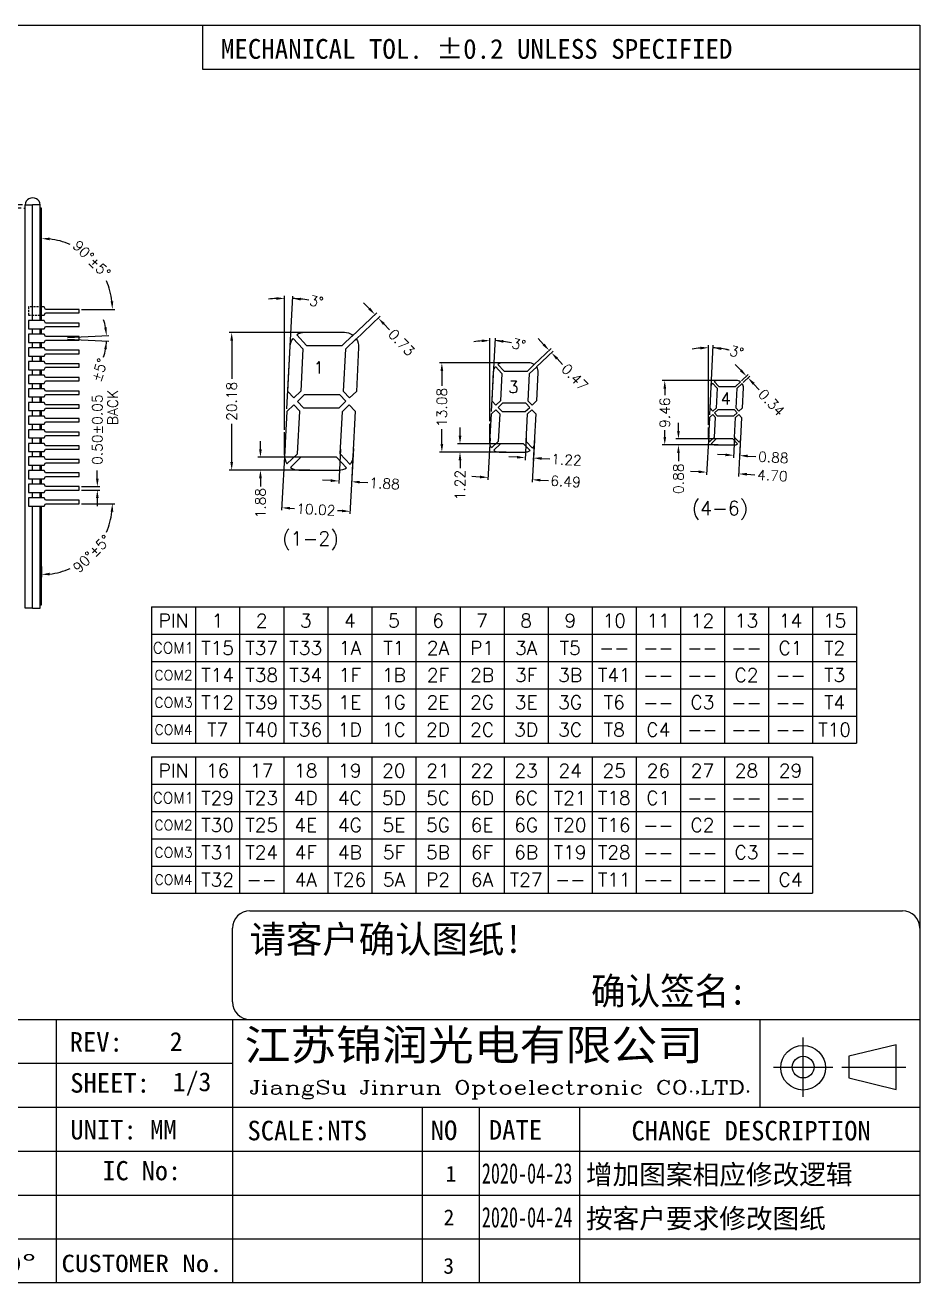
# Model space of a CAD drawing. Header units: millimetres. Extents: x -41 to 727, y -91 to 104.
# Drawn here: x 92.8 to 224, y -91 to 93.4 of the extents above; entities that cross this region are included whole.
import ezdxf
from ezdxf.enums import TextEntityAlignment as Align

# ---------------------------------------------------------------- set-up
doc = ezdxf.new("R2010")
doc.units = ezdxf.units.MM
doc.header["$LTSCALE"] = 3
doc.header["$MEASUREMENT"] = 0
doc.linetypes.add('DASHED', pattern=[0.75, 0.5, -0.25])
doc.layers.add('1', color=2, linetype='Continuous')
doc.layers.add('DIM', color=102, linetype='Continuous')
doc.styles.add('ROMANC', font='romanc')
doc.styles.add('ROMANS', font='romans.shx')
doc.styles.add('SSSoft_Romans', font='Romans')
doc.styles.add('style1', font='simhei_0.ttf')
doc.styles.add('样式 SZ', font='SimSun.ttf')
doc.dimstyles.new('1h5', dxfattribs={"dimtxt": 1.5, "dimasz": 1.2, "dimexe": 0.6, "dimexo": 0.3, "dimgap": 0.3, "dimtad": 0, "dimtxsty": 'Standard', "dimcen": 1.2, "dimadec": 0, "dimazin": 0, "dimtfac": 1, "dimtmove": 0, "dimatfit": 3, "dimfxl": 0, "dimarcsym": 0})

# ---------------------------------------------------------------- blocks, each defined once
blk = doc.blocks.new('*D0')
at = {"layer": 'DEFPOINTS', "color": 0}
for p in [(100.74, 25.75), (100.74, 25.25), (103.42, 25.75)]:
    blk.add_point(p, dxfattribs=at)
at = {"layer": 'DIM', "color": 0, "lineweight": -2}
for p, q in [((103.42, 26.94), (103.42, 28.13)), ((101.11, 25.75), (103.79, 25.75)), ((101.11, 25.25), (103.79, 25.25)), ((103.42, 24.06), (103.42, 22.87))]:
    blk.add_line(p, q, dxfattribs=at)
at = {"layer": 'DIM', "color": 0}
for points in [[(103.22, 26.94), (103.62, 26.94), (103.42, 25.75)], [(103.22, 24.06), (103.62, 24.06), (103.42, 25.25)]]:
    blk.add_solid(points, dxfattribs=at)
at = {"layer": 'DIM', "color": 0, "insert": (103.42, 34.11), "char_height": 1.49, "attachment_point": 5, "rotation": 90, "style": 'ROMANS'}
blk.add_mtext('0.50%%P0.05', dxfattribs=at)
blk = doc.blocks.new('*D1')
at = {"layer": 'DEFPOINTS', "color": 0}
for p in [(95.84, 47.5), (95.84, 47.5), (98.69, 47.62), (98.69, 47.38), (104.77, 47.63)]:
    blk.add_point(p, dxfattribs=at)
at = {"layer": 'DIM', "color": 0, "lineweight": -2}
for p, q in [((99.06, 47.64), (105.13, 47.91)), ((99.06, 47.36), (105.13, 47.09))]:
    blk.add_line(p, q, dxfattribs=at)
for start, end in [(10.1567, 17.8134), (342.1522, 357.5), (342.1866, 349.8433)]:
    blk.add_arc((95.84, 47.5), 8.93, start, end, dxfattribs=at)
at = {"layer": 'DIM', "color": 0}
for points in [[(104.82, 49.1), (104.43, 49.05), (104.76, 47.89)], [(104.43, 45.95), (104.82, 45.9), (104.76, 47.11)]]:
    blk.add_solid(points, dxfattribs=at)
at = {"layer": 'DIM', "color": 0, "insert": (103.72, 42.86), "char_height": 1.49, "attachment_point": 5, "rotation": 72.1522, "style": 'ROMANS'}
blk.add_mtext('%%p5°', dxfattribs=at)
blk = doc.blocks.new('*D3')
at = {"layer": 'DEFPOINTS', "color": 0}
for p in [(89.42, 66.6), (92.64, 66.6), (92.84, 67.1)]:
    blk.add_point(p, dxfattribs=at)
at = {"layer": 'DIM', "color": 0, "lineweight": -2}
for p, q in [((89.42, 68.29), (89.42, 69.48)), ((92.47, 67.1), (89.05, 67.1)), ((92.27, 66.6), (89.05, 66.6)), ((89.42, 65.41), (89.42, 64.22))]:
    blk.add_line(p, q, dxfattribs=at)
at = {"layer": 'DIM', "color": 0}
for points in [[(89.22, 68.29), (89.62, 68.29), (89.42, 67.1)], [(89.22, 65.41), (89.62, 65.41), (89.42, 66.6)]]:
    blk.add_solid(points, dxfattribs=at)
at = {"layer": 'DIM', "color": 0, "insert": (89.42, 58.24), "char_height": 1.49, "attachment_point": 5, "rotation": 90, "style": 'ROMANS'}
blk.add_mtext('0.50%%p0.50', dxfattribs=at)
blk = doc.blocks.new('*D33')
at = {"layer": 'DEFPOINTS', "color": 0}
for p in [(95.24, 22.9), (95.84, 23.25), (100.74, 23.25), (95.24, 14.4), (100.44, 14.25)]:
    blk.add_point(p, dxfattribs=at)
at = {"layer": 'DIM', "color": 0, "lineweight": -2}
for p, q in [((101.11, 23.25), (106.01, 23.25)), ((95.24, 14.03), (95.24, 12.48))]:
    blk.add_line(p, q, dxfattribs=at)
for start, end in [(336.2949, 353.4254), (276.5746, 293.7051)]:
    blk.add_arc((95.24, 23.25), 10.39, start, end, dxfattribs=at)
at = {"layer": 'DIM', "color": 0}
for points in [[(105.37, 22.07), (105.76, 22.05), (105.63, 23.25)], [(96.44, 12.73), (96.42, 13.12), (95.24, 12.86)]]:
    blk.add_solid(points, dxfattribs=at)
at = {"layer": 'DIM', "color": 0, "insert": (102.59, 15.9), "char_height": 1.49, "attachment_point": 5, "rotation": 45, "style": 'ROMANS'}
blk.add_mtext('90°%%p5%%d', dxfattribs=at)
blk = doc.blocks.new('*D34')
at = {"layer": 'DEFPOINTS', "color": 0}
for p in [(95.24, 60.6), (104.24, 56.95), (95.24, 52.1), (95.84, 51.75), (100.74, 51.75)]:
    blk.add_point(p, dxfattribs=at)
at = {"layer": 'DIM', "color": 0, "lineweight": -2}
for p, q in [((95.24, 60.97), (95.24, 62.52)), ((101.11, 51.75), (106.01, 51.75))]:
    blk.add_line(p, q, dxfattribs=at)
for start, end in [(66.2949, 83.4254), (6.5746, 23.7051)]:
    blk.add_arc((95.24, 51.75), 10.39, start, end, dxfattribs=at)
at = {"layer": 'DIM', "color": 0}
for points in [[(96.42, 61.88), (96.44, 62.27), (95.24, 62.14)], [(105.76, 52.95), (105.37, 52.93), (105.63, 51.75)]]:
    blk.add_solid(points, dxfattribs=at)
at = {"layer": 'DIM', "color": 0, "insert": (102.59, 59.1), "char_height": 1.49, "attachment_point": 5, "rotation": 315, "style": 'ROMANS'}
blk.add_mtext('90°%%p5%%d', dxfattribs=at)
blk = doc.blocks.new('*D40')
at = {"layer": 'DEFPOINTS', "color": 0}
for p in [(144.62, 50.47), (140.45, 47.53), (140.95, 47)]:
    blk.add_point(p, dxfattribs=at)
at = {"layer": 'DIM', "color": 0, "lineweight": -2}
for p, q in [((143.29, 51.87), (142.47, 52.73)), ((140.72, 47.78), (144.39, 51.26)), ((141.23, 47.25), (144.89, 50.73)), ((145.44, 49.61), (146.26, 48.74))]:
    blk.add_line(p, q, dxfattribs=at)
at = {"layer": 'DIM', "color": 0}
for points in [[(143.44, 52), (143.15, 51.73), (144.12, 51)], [(145.58, 49.74), (145.3, 49.47), (144.62, 50.47)]]:
    blk.add_solid(points, dxfattribs=at)
at = {"layer": 'DIM', "color": 0, "insert": (148.03, 46.88), "char_height": 1.49, "attachment_point": 5, "rotation": 313.5, "style": 'ROMANS'}
blk.add_mtext('0.73', dxfattribs=at)
blk = doc.blocks.new('*D41')
at = {"layer": 'DEFPOINTS', "color": 0}
for p in [(139.09, 31.62), (140.97, 31.52), (140.7, 26.47)]:
    blk.add_point(p, dxfattribs=at)
at = {"layer": 'DIM', "color": 0, "lineweight": -2}
for p, q in [((139.07, 31.24), (138.81, 26.19)), ((140.95, 31.15), (140.68, 26.1)), ((137.64, 26.63), (136.44, 26.69)), ((141.89, 26.4), (143.08, 26.34))]:
    blk.add_line(p, q, dxfattribs=at)
at = {"layer": 'DIM', "color": 0}
for points in [[(137.65, 26.83), (137.62, 26.43), (138.83, 26.57)], [(141.9, 26.6), (141.88, 26.21), (140.7, 26.47)]]:
    blk.add_solid(points, dxfattribs=at)
at = {"layer": 'DIM', "color": 0, "insert": (145.54, 26.21), "char_height": 1.49, "attachment_point": 5, "rotation": 357, "style": 'ROMANS'}
blk.add_mtext('1.88', dxfattribs=at)
blk = doc.blocks.new('*D42')
at = {"layer": 'DEFPOINTS', "color": 0}
for p in [(130.97, 32.23), (140.98, 31.7), (140.48, 22.12)]:
    blk.add_point(p, dxfattribs=at)
at = {"layer": 'DIM', "color": 0, "lineweight": -2}
for p, q in [((130.95, 31.86), (130.45, 22.28)), ((140.96, 31.33), (140.46, 21.75)), ((131.66, 22.58), (132.31, 22.55)), ((139.29, 22.19), (138.64, 22.22))]:
    blk.add_line(p, q, dxfattribs=at)
at = {"layer": 'DIM', "color": 0}
for points in [[(131.67, 22.78), (131.65, 22.39), (130.47, 22.65)], [(139.3, 22.38), (139.28, 21.99), (140.48, 22.12)]]:
    blk.add_solid(points, dxfattribs=at)
at = {"layer": 'DIM', "color": 0, "insert": (135.47, 22.39), "char_height": 1.49, "attachment_point": 5, "rotation": 357, "style": 'ROMANS'}
blk.add_mtext('10.02', dxfattribs=at)
blk = doc.blocks.new('*D43')
at = {"layer": 'DEFPOINTS', "color": 0}
for p in [(133.76, 30.05), (127.34, 28.17), (133.76, 28.17)]:
    blk.add_point(p, dxfattribs=at)
at = {"layer": 'DIM', "color": 0, "lineweight": -2}
for p, q in [((127.34, 31.24), (127.34, 32.43)), ((133.39, 30.05), (126.97, 30.05)), ((133.39, 28.17), (126.97, 28.17)), ((127.34, 26.98), (127.34, 25.78))]:
    blk.add_line(p, q, dxfattribs=at)
at = {"layer": 'DIM', "color": 0}
for points in [[(127.14, 31.24), (127.54, 31.24), (127.34, 30.05)], [(127.14, 26.98), (127.54, 26.98), (127.34, 28.17)]]:
    blk.add_solid(points, dxfattribs=at)
at = {"layer": 'DIM', "color": 0, "insert": (127.34, 23.32), "char_height": 1.49, "attachment_point": 5, "rotation": 90, "style": 'ROMANS'}
blk.add_mtext('1.88', dxfattribs=at)
blk = doc.blocks.new('*D44')
at = {"layer": 'DEFPOINTS', "color": 0}
for p in [(134.96, 48.35), (123.12, 28.17), (134.96, 28.17)]:
    blk.add_point(p, dxfattribs=at)
at = {"layer": 'DIM', "color": 0, "lineweight": -2}
for p, q in [((134.59, 48.35), (122.75, 48.35)), ((123.12, 47.16), (123.12, 41.54)), ((123.12, 29.36), (123.12, 34.98)), ((134.59, 28.17), (122.75, 28.17))]:
    blk.add_line(p, q, dxfattribs=at)
at = {"layer": 'DIM', "color": 0}
for points in [[(122.92, 47.16), (123.32, 47.16), (123.12, 48.35)], [(122.92, 29.36), (123.32, 29.36), (123.12, 28.17)]]:
    blk.add_solid(points, dxfattribs=at)
at = {"layer": 'DIM', "color": 0, "insert": (123.12, 38.26), "char_height": 1.49, "attachment_point": 5, "rotation": 90, "style": 'ROMANS'}
blk.add_mtext('20.18', dxfattribs=at)
blk = doc.blocks.new('*D45')
at = {"layer": 'DEFPOINTS', "color": 0}
for p in [(131.28, 53.37), (131.21, 36.79), (130.88, 33.73), (130.88, 30.37), (130.88, 30.37)]:
    blk.add_point(p, dxfattribs=at)
at = {"layer": 'DIM', "color": 0, "lineweight": -2}
for p, q in [((130.88, 34.1), (130.88, 53.74)), ((131.23, 37.16), (132.1, 53.71))]:
    blk.add_line(p, q, dxfattribs=at)
for start, end in [(92.9691, 95.9381), (81.0599, 87), (81.0619, 84.0309)]:
    blk.add_arc((130.88, 30.37), 23.01, start, end, dxfattribs=at)
at = {"layer": 'DIM', "color": 0}
for points in [[(129.68, 53.54), (129.69, 53.14), (130.88, 53.37)], [(133.25, 53.05), (133.28, 53.45), (132.08, 53.34)]]:
    blk.add_solid(points, dxfattribs=at)
at = {"layer": 'DIM', "color": 0, "insert": (135.55, 52.92), "char_height": 1.49, "attachment_point": 5, "rotation": 351.0599, "style": 'ROMANS'}
blk.add_mtext('3°', dxfattribs=at)
blk = doc.blocks.new('*D46')
at = {"layer": 'DEFPOINTS', "color": 0}
for p in [(170.01, 45.39), (167.22, 43.39), (167.54, 43.05)]:
    blk.add_point(p, dxfattribs=at)
at = {"layer": 'DIM', "color": 0, "lineweight": -2}
for p, q in [((168.86, 46.59), (168.04, 47.46)), ((167.49, 43.65), (169.95, 45.99)), ((167.81, 43.3), (170.28, 45.64)), ((170.83, 44.52), (171.65, 43.66))]:
    blk.add_line(p, q, dxfattribs=at)
at = {"layer": 'DIM', "color": 0}
for points in [[(169, 46.73), (168.72, 46.46), (169.68, 45.73)], [(170.97, 44.66), (170.68, 44.38), (170.01, 45.39)]]:
    blk.add_solid(points, dxfattribs=at)
at = {"layer": 'DIM', "color": 0, "insert": (173.42, 41.79), "char_height": 1.49, "attachment_point": 5, "rotation": 313.5, "style": 'ROMANS'}
blk.add_mtext('0.47', dxfattribs=at)
blk = doc.blocks.new('*D47')
at = {"layer": 'DEFPOINTS', "color": 0}
for p in [(166.32, 33.26), (167.54, 33.2), (167.37, 29.94)]:
    blk.add_point(p, dxfattribs=at)
at = {"layer": 'DIM', "color": 0, "lineweight": -2}
for p, q in [((166.3, 32.89), (166.13, 29.63)), ((167.52, 32.83), (167.35, 29.57)), ((164.96, 30.07), (163.77, 30.13)), ((168.56, 29.88), (169.75, 29.81))]:
    blk.add_line(p, q, dxfattribs=at)
at = {"layer": 'DIM', "color": 0}
for points in [[(164.97, 30.26), (164.95, 29.87), (166.15, 30)], [(168.57, 30.08), (168.55, 29.68), (167.37, 29.94)]]:
    blk.add_solid(points, dxfattribs=at)
at = {"layer": 'DIM', "color": 0, "insert": (172.21, 29.69), "char_height": 1.49, "attachment_point": 5, "rotation": 357, "style": 'ROMANS'}
blk.add_mtext('1.22', dxfattribs=at)
blk = doc.blocks.new('*D48')
at = {"layer": 'DEFPOINTS', "color": 0}
for p in [(161.04, 33.25), (167.53, 32.91), (167.2, 26.76)]:
    blk.add_point(p, dxfattribs=at)
at = {"layer": 'DIM', "color": 0, "lineweight": -2}
for p, q in [((161.02, 32.88), (160.7, 26.73)), ((167.51, 32.54), (167.18, 26.39)), ((159.53, 27.16), (158.34, 27.23)), ((168.39, 26.7), (169.58, 26.64))]:
    blk.add_line(p, q, dxfattribs=at)
at = {"layer": 'DIM', "color": 0}
for points in [[(159.54, 27.36), (159.52, 26.97), (160.72, 27.1)], [(168.4, 26.9), (168.38, 26.5), (167.2, 26.76)]]:
    blk.add_solid(points, dxfattribs=at)
at = {"layer": 'DIM', "color": 0, "insert": (172.08, 26.51), "char_height": 1.49, "attachment_point": 5, "rotation": 357, "style": 'ROMANS'}
blk.add_mtext('6.49', dxfattribs=at)
blk = doc.blocks.new('*D49')
at = {"layer": 'DEFPOINTS', "color": 0}
for p in [(162.87, 32.04), (156.6, 30.82), (162.87, 30.82)]:
    blk.add_point(p, dxfattribs=at)
at = {"layer": 'DIM', "color": 0, "lineweight": -2}
for p, q in [((156.6, 33.23), (156.6, 34.42)), ((162.49, 32.04), (156.23, 32.04)), ((162.49, 30.82), (156.23, 30.82)), ((156.6, 29.63), (156.6, 28.44))]:
    blk.add_line(p, q, dxfattribs=at)
at = {"layer": 'DIM', "color": 0}
for points in [[(156.4, 33.23), (156.8, 33.23), (156.6, 32.04)], [(156.4, 29.63), (156.8, 29.63), (156.6, 30.82)]]:
    blk.add_solid(points, dxfattribs=at)
at = {"layer": 'DIM', "color": 0, "insert": (156.6, 25.97), "char_height": 1.49, "attachment_point": 5, "rotation": 90, "style": 'ROMANS'}
blk.add_mtext('1.22', dxfattribs=at)
blk = doc.blocks.new('*D50')
at = {"layer": 'DEFPOINTS', "color": 0}
for p in [(163.74, 43.9), (153.94, 30.82), (163.74, 30.82)]:
    blk.add_point(p, dxfattribs=at)
at = {"layer": 'DIM', "color": 0, "lineweight": -2}
for p, q in [((163.36, 43.9), (153.57, 43.9)), ((153.94, 42.71), (153.94, 40.53)), ((153.94, 32.01), (153.94, 34.19)), ((163.36, 30.82), (153.57, 30.82))]:
    blk.add_line(p, q, dxfattribs=at)
at = {"layer": 'DIM', "color": 0}
for points in [[(153.74, 42.71), (154.14, 42.71), (153.94, 43.9)], [(153.74, 32.01), (154.14, 32.01), (153.94, 30.82)]]:
    blk.add_solid(points, dxfattribs=at)
at = {"layer": 'DIM', "color": 0, "insert": (153.94, 37.36), "char_height": 1.49, "attachment_point": 5, "rotation": 90, "style": 'ROMANS'}
blk.add_mtext('13.08', dxfattribs=at)
blk = doc.blocks.new('*D51')
at = {"layer": 'DEFPOINTS', "color": 0}
for p in [(161.25, 47.18), (161.21, 36.41), (160.99, 34.96), (160.99, 32.25), (160.99, 32.25)]:
    blk.add_point(p, dxfattribs=at)
at = {"layer": 'DIM', "color": 0, "lineweight": -2}
for p, q in [((160.99, 35.33), (160.99, 47.55)), ((161.22, 36.78), (161.79, 47.53))]:
    blk.add_line(p, q, dxfattribs=at)
for start, end in [(94.5744, 99.1488), (77.8439, 87), (77.8512, 82.4256)]:
    blk.add_arc((160.99, 32.25), 14.93, start, end, dxfattribs=at)
at = {"layer": 'DIM', "color": 0}
for points in [[(159.79, 47.33), (159.8, 46.93), (160.99, 47.18)], [(162.94, 46.85), (162.97, 47.25), (161.77, 47.16)]]:
    blk.add_solid(points, dxfattribs=at)
at = {"layer": 'DIM', "color": 0, "insert": (165.22, 46.61), "char_height": 1.49, "attachment_point": 5, "rotation": 347.8439, "style": 'ROMANS'}
blk.add_mtext('3°', dxfattribs=at)
blk = doc.blocks.new('*D52')
at = {"layer": 'DEFPOINTS', "color": 0}
for p in [(197.6, 41), (197.83, 40.76), (198.83, 41.7)]:
    blk.add_point(p, dxfattribs=at)
at = {"layer": 'DIM', "color": 0, "lineweight": -2}
for p, q in [((197.78, 42.82), (196.95, 43.68)), ((197.87, 41.26), (198.87, 42.21)), ((198.1, 41.01), (199.1, 41.96)), ((199.65, 40.84), (200.47, 39.97))]:
    blk.add_line(p, q, dxfattribs=at)
at = {"layer": 'DIM', "color": 0}
for points in [[(197.92, 42.95), (197.63, 42.68), (198.6, 41.95)], [(199.8, 40.98), (199.51, 40.7), (198.83, 41.7)]]:
    blk.add_solid(points, dxfattribs=at)
at = {"layer": 'DIM', "color": 0, "insert": (202.27, 38.09), "char_height": 1.49, "attachment_point": 5, "rotation": 313.5, "style": 'ROMANS'}
blk.add_mtext('0.34', dxfattribs=at)
blk = doc.blocks.new('*D53')
at = {"layer": 'DEFPOINTS', "color": 0}
for p in [(196.88, 33.41), (197.76, 33.36), (197.6, 30.3)]:
    blk.add_point(p, dxfattribs=at)
at = {"layer": 'DIM', "color": 0, "lineweight": -2}
for p, q in [((196.86, 33.04), (196.7, 29.98)), ((197.74, 32.99), (197.58, 29.93)), ((195.53, 30.41), (194.34, 30.47)), ((198.79, 30.24), (199.98, 30.18))]:
    blk.add_line(p, q, dxfattribs=at)
at = {"layer": 'DIM', "color": 0}
for points in [[(195.54, 30.61), (195.52, 30.21), (196.72, 30.35)], [(198.8, 30.44), (198.78, 30.04), (197.6, 30.3)]]:
    blk.add_solid(points, dxfattribs=at)
at = {"layer": 'DIM', "color": 0, "insert": (202.54, 30.04), "char_height": 1.49, "attachment_point": 5, "rotation": 357, "style": 'ROMANS'}
blk.add_mtext('0.88', dxfattribs=at)
blk = doc.blocks.new('*D54')
at = {"layer": 'DEFPOINTS', "color": 0}
for p in [(193.08, 33.74), (197.77, 33.49), (197.46, 27.62)]:
    blk.add_point(p, dxfattribs=at)
at = {"layer": 'DIM', "color": 0, "lineweight": -2}
for p, q in [((193.06, 33.37), (192.75, 27.5)), ((197.75, 33.12), (197.44, 27.25)), ((191.58, 27.93), (190.39, 27.99)), ((198.65, 27.56), (199.84, 27.5))]:
    blk.add_line(p, q, dxfattribs=at)
at = {"layer": 'DIM', "color": 0}
for points in [[(191.59, 28.13), (191.57, 27.73), (192.77, 27.87)], [(198.66, 27.76), (198.64, 27.36), (197.46, 27.62)]]:
    blk.add_solid(points, dxfattribs=at)
at = {"layer": 'DIM', "color": 0, "insert": (202.4, 27.37), "char_height": 1.49, "attachment_point": 5, "rotation": 357, "style": 'ROMANS'}
blk.add_mtext('4.70', dxfattribs=at)
blk = doc.blocks.new('*D55')
at = {"layer": 'DEFPOINTS', "color": 0}
for p in [(188.63, 31.86), (194.56, 32.74), (194.56, 31.86)]:
    blk.add_point(p, dxfattribs=at)
at = {"layer": 'DIM', "color": 0, "lineweight": -2}
for p, q in [((188.63, 33.93), (188.63, 35.12)), ((194.19, 32.74), (188.26, 32.74)), ((194.19, 31.86), (188.26, 31.86)), ((188.63, 30.66), (188.63, 29.47))]:
    blk.add_line(p, q, dxfattribs=at)
at = {"layer": 'DIM', "color": 0}
for points in [[(188.43, 33.93), (188.83, 33.93), (188.63, 32.74)], [(188.43, 30.66), (188.83, 30.66), (188.63, 31.86)]]:
    blk.add_solid(points, dxfattribs=at)
at = {"layer": 'DIM', "color": 0, "insert": (188.63, 26.9), "char_height": 1.49, "attachment_point": 5, "rotation": 90, "style": 'ROMANS'}
blk.add_mtext('0.88', dxfattribs=at)
blk = doc.blocks.new('*D56')
at = {"layer": 'DEFPOINTS', "color": 0}
for p in [(194.81, 41.32), (186.62, 31.86), (194.81, 31.86)]:
    blk.add_point(p, dxfattribs=at)
at = {"layer": 'DIM', "color": 0, "lineweight": -2}
for p, q in [((194.44, 41.32), (186.25, 41.32)), ((186.62, 40.13), (186.62, 39.16)), ((186.62, 33.05), (186.62, 34.02)), ((194.44, 31.86), (186.25, 31.86))]:
    blk.add_line(p, q, dxfattribs=at)
at = {"layer": 'DIM', "color": 0}
for points in [[(186.43, 40.13), (186.82, 40.13), (186.62, 41.32)], [(186.43, 33.05), (186.82, 33.05), (186.62, 31.86)]]:
    blk.add_solid(points, dxfattribs=at)
at = {"layer": 'DIM', "color": 0, "insert": (186.62, 36.59), "char_height": 1.49, "attachment_point": 5, "rotation": 90, "style": 'ROMANS'}
blk.add_mtext('9.46', dxfattribs=at)
blk = doc.blocks.new('*D57')
at = {"layer": 'DEFPOINTS', "color": 0}
for p in [(193.26, 46.12), (193.19, 35.9), (193.03, 34.42), (193.03, 32.89), (193.03, 32.89)]:
    blk.add_point(p, dxfattribs=at)
at = {"layer": 'DIM', "color": 0, "lineweight": -2}
for p, q in [((193.03, 34.79), (193.03, 46.5)), ((193.21, 36.27), (193.74, 46.48))]:
    blk.add_line(p, q, dxfattribs=at)
for start, end in [(95.161, 100.3219), (76.6676, 87), (76.6781, 81.839)]:
    blk.add_arc((193.03, 32.89), 13.24, start, end, dxfattribs=at)
at = {"layer": 'DIM', "color": 0}
for points in [[(191.83, 46.27), (191.85, 45.87), (193.03, 46.13)], [(194.89, 45.79), (194.93, 46.19), (193.72, 46.11)]]:
    blk.add_solid(points, dxfattribs=at)
at = {"layer": 'DIM', "color": 0, "insert": (197.17, 45.51), "char_height": 1.49, "attachment_point": 5, "rotation": 346.6676, "style": 'ROMANS'}
blk.add_mtext('3°', dxfattribs=at)

msp = doc.modelspace()

# ---------------------------------------------------------------- linework, layer by layer
for p, q in [((92.64, 66.6), (92.84, 66.6)), ((92.84, 7.9), (92.84, 67.1)), ((92.84, 67.1), (93.94, 67.1)), ((95.04, 67.1), (93.94, 67.1)), ((93.94, 50.1), (93.94, 67.1)), ((95.04, 50.1), (95.04, 67.1)), ((95.24, 66.6), (95.04, 66.6)), ((95.24, 50.1), (95.24, 66.6)), ((93.94, 48.1), (93.94, 48.9)), ((95.04, 48.1), (95.04, 48.9)), ((95.24, 48.1), (95.24, 48.9)), ((93.94, 46.1), (93.94, 46.9)), ((95.04, 46.1), (95.04, 46.9)), ((95.24, 46.1), (95.24, 46.9)), ((93.94, 44.1), (93.94, 44.9)), ((95.04, 44.1), (95.04, 44.9)), ((95.24, 44.1), (95.24, 44.9)), ((93.94, 42.1), (93.94, 42.9)), ((95.04, 42.1), (95.04, 42.9)), ((95.24, 42.1), (95.24, 42.9)), ((93.94, 40.1), (93.94, 40.9)), ((95.04, 40.1), (95.04, 40.9)), ((95.24, 40.1), (95.24, 40.9)), ((93.94, 38.1), (93.94, 38.9)), ((95.04, 38.1), (95.04, 38.9)), ((95.24, 38.1), (95.24, 38.9)), ((93.94, 36.1), (93.94, 36.9)), ((95.04, 36.1), (95.04, 36.9)), ((95.24, 36.1), (95.24, 36.9)), ((93.94, 34.1), (93.94, 34.9)), ((95.04, 34.1), (95.04, 34.9)), ((95.24, 34.1), (95.24, 34.9)), ((93.94, 32.1), (93.94, 32.9)), ((95.04, 32.1), (95.04, 32.9)), ((95.24, 32.1), (95.24, 32.9)), ((93.94, 30.1), (93.94, 30.9)), ((95.04, 30.1), (95.04, 30.9)), ((95.24, 30.1), (95.24, 30.9)), ((93.94, 28.1), (93.94, 28.9)), ((95.04, 28.1), (95.04, 28.9)), ((95.24, 28.1), (95.24, 28.9)), ((93.94, 26.1), (93.94, 26.9)), ((95.04, 26.1), (95.04, 26.9)), ((95.24, 26.1), (95.24, 26.9)), ((93.94, 24.1), (93.94, 24.9)), ((95.04, 24.1), (95.04, 24.9)), ((95.24, 24.1), (95.24, 24.9)), ((93.94, 7.9), (93.94, 22.9)), ((95.04, 7.9), (95.04, 22.9)), ((95.24, 8.4), (95.24, 22.9)), ((93.94, 7.9), (92.84, 7.9)), ((93.94, 7.9), (95.04, 7.9)), ((95.04, 8.4), (95.24, 8.4))]:
    msp.add_line(p, q)
at = {"color": 7}
for points in [[(-40.7, -91.038), (-40.7, 93.437), (224.022, 93.437), (224.022, -91.038)], [(213.6, -57.801), (213.6, -60.983), (220.562, -62.663), (220.562, -56.121)]]:
    msp.add_lwpolyline(points, close=True, dxfattribs=at)
for points in [[(224.022, 86.923), (118.902, 86.923), (118.902, 93.437)], [(95.24, 50.9), (95.64, 50.9), (95.84, 51.25), (100.74, 51.25), (100.74, 51.75), (95.84, 51.75), (95.64, 52.1), (95.24, 52.1)]]:
    msp.add_lwpolyline(points)
at = {"linetype": 'DASHED', "ltscale": 0.2}
msp.add_lwpolyline([(95.24, 52.1), (93.34, 52.1), (93.34, 50.9), (95.24, 50.9)], dxfattribs=at)
for points in [[(95.84, 49.25), (100.74, 49.25), (100.74, 49.75), (95.84, 49.75), (95.64, 50.1), (93.34, 50.1), (93.34, 48.9), (95.64, 48.9)], [(95.84, 47.25), (100.74, 47.25), (100.74, 47.75), (95.84, 47.75), (95.64, 48.1), (93.34, 48.1), (93.34, 46.9), (95.64, 46.9)], [(95.84, 45.25), (100.74, 45.25), (100.74, 45.75), (95.84, 45.75), (95.64, 46.1), (93.34, 46.1), (93.34, 44.9), (95.64, 44.9)], [(95.84, 43.25), (100.74, 43.25), (100.74, 43.75), (95.84, 43.75), (95.64, 44.1), (93.34, 44.1), (93.34, 42.9), (95.64, 42.9)], [(95.84, 41.25), (100.74, 41.25), (100.74, 41.75), (95.84, 41.75), (95.64, 42.1), (93.34, 42.1), (93.34, 40.9), (95.64, 40.9)], [(95.84, 39.25), (100.74, 39.25), (100.74, 39.75), (95.84, 39.75), (95.64, 40.1), (93.34, 40.1), (93.34, 38.9), (95.64, 38.9)], [(138.986, 39.199), (133.755, 39.199), (132.75, 38.245), (133.63, 37.318), (138.86, 37.318), (139.866, 38.272)], [(95.84, 37.25), (100.74, 37.25), (100.74, 37.75), (95.84, 37.75), (95.64, 38.1), (93.34, 38.1), (93.34, 36.9), (95.64, 36.9)], [(166.244, 37.972), (162.853, 37.972), (162.202, 37.354), (162.772, 36.753), (166.163, 36.753), (166.815, 37.371)], [(196.773, 36.146), (197.245, 36.593), (196.832, 37.028), (194.38, 37.028), (193.909, 36.581), (194.321, 36.146)], [(95.84, 35.25), (100.74, 35.25), (100.74, 35.75), (95.84, 35.75), (95.64, 36.1), (93.34, 36.1), (93.34, 34.9), (95.64, 34.9)], [(95.84, 33.25), (100.74, 33.25), (100.74, 33.75), (95.84, 33.75), (95.64, 34.1), (93.34, 34.1), (93.34, 32.9), (95.64, 32.9)], [(95.84, 31.25), (100.74, 31.25), (100.74, 31.75), (95.84, 31.75), (95.64, 32.1), (93.34, 32.1), (93.34, 30.9), (95.64, 30.9)], [(95.84, 29.25), (100.74, 29.25), (100.74, 29.75), (95.84, 29.75), (95.64, 30.1), (93.34, 30.1), (93.34, 28.9), (95.64, 28.9)], [(95.84, 27.25), (100.74, 27.25), (100.74, 27.75), (95.84, 27.75), (95.64, 28.1), (93.34, 28.1), (93.34, 26.9), (95.64, 26.9)], [(95.84, 25.25), (100.74, 25.25), (100.74, 25.75), (95.84, 25.75), (95.64, 26.1), (93.34, 26.1), (93.34, 24.9), (95.64, 24.9)], [(95.84, 23.25), (100.74, 23.25), (100.74, 23.75), (95.84, 23.75), (95.64, 24.1), (93.34, 24.1), (93.34, 22.9), (95.64, 22.9)]]:
    msp.add_lwpolyline(points, close=True)
for points in [[(139.649, 48.35), (133.802, 48.35, 0.1468707), (132.651, 48.005), (134.108, 46.469), (139.337, 46.469), (140.889, 47.942, 0.1602696)], [(133.578, 45.966), (133.251, 39.729), (132.247, 38.776), (131.366, 39.704), (131.715, 46.37, -0.1468707), (132.121, 47.501)], [(141.736, 46.151), (141.399, 39.727), (140.396, 38.776), (139.514, 39.705), (139.841, 45.939), (141.393, 47.411, -0.1602696)], [(162.738, 42.359), (162.526, 38.315), (161.875, 37.698), (161.304, 38.299), (161.531, 42.621, -0.1468707), (161.794, 43.354)], [(166.674, 43.905), (162.884, 43.905, 0.1468707), (162.138, 43.68), (163.082, 42.685), (166.472, 42.685), (167.478, 43.64, 0.1602696)], [(168.027, 42.479), (167.809, 38.314), (167.159, 37.698), (166.587, 38.3), (166.799, 42.341), (167.805, 43.296, -0.1602696)], [(193.424, 40.389, -0.1468707), (193.614, 40.919), (194.297, 40.2), (194.144, 37.276), (193.673, 36.829), (193.26, 37.264)], [(194.402, 41.317, 0.1468707), (193.863, 41.155), (194.546, 40.436), (196.997, 40.436), (197.724, 41.126, 0.1602696), (197.143, 41.317)], [(198.121, 40.286), (197.963, 37.275), (197.493, 36.829), (197.08, 37.265), (197.233, 40.187), (197.96, 40.877, -0.1602696)], [(132.22, 37.742), (131.213, 36.786), (130.876, 30.367, 0.1602696), (131.219, 29.106), (132.771, 30.579), (133.098, 36.816)], [(140.897, 30.148, -0.1468707), (140.492, 29.016), (139.035, 30.552), (139.361, 36.785), (140.369, 37.742), (141.247, 36.817)], [(162.427, 36.427), (162.215, 32.383), (161.209, 31.429, -0.1602696), (160.987, 32.246), (161.205, 36.408), (161.858, 37.027)], [(167.71, 36.428), (167.483, 32.104, -0.1468707), (167.22, 31.371), (166.276, 32.366), (166.488, 36.407), (167.141, 37.027)], [(193.66, 36.345), (193.189, 35.897), (193.031, 32.888, 0.1602696), (193.191, 32.297), (193.919, 32.987), (194.072, 35.911)], [(197.728, 32.785, -0.1468707), (197.538, 32.255), (196.855, 32.974), (197.008, 35.896), (197.481, 36.345), (197.892, 35.911)], [(166.876, 31.044), (165.932, 32.04), (162.542, 32.04), (161.536, 31.085, 0.1602696), (162.34, 30.82), (166.13, 30.82, 0.1468707)], [(196.75, 31.857, 0.1468707), (197.289, 32.019), (196.606, 32.738), (194.155, 32.738), (193.428, 32.048, 0.1602696), (194.009, 31.857)], [(133.275, 30.048), (131.723, 28.575, 0.1602696), (132.964, 28.167), (138.81, 28.167, 0.1468707), (139.961, 28.513), (138.504, 30.048)]]:
    msp.add_lwpolyline(points, format="xyb", close=True)
at = {"color": 7}
for points in [[(-40.7, -52.394), (224.022, -52.394)], [(97.387, -52.394), (97.387, -91.038)], [(123.233, -52.394), (123.233, -91.038)], [(200.552, -52.394), (200.552, -65.275)], [(206.914, -63.754), (206.914, -55.03)], [(-40.7, -58.835), (123.233, -58.835)], [(202.552, -59.392), (211.275, -59.392)], [(212.594, -59.392), (221.988, -59.392)], [(-40.7, -65.275), (224.022, -65.275)], [(151.046, -65.275), (151.046, -91.038)], [(159.426, -65.275), (159.426, -91.038)], [(174.125, -65.275), (174.125, -91.038)], [(-40.7, -71.716), (224.022, -71.716)], [(-40.7, -78.156), (224.022, -78.156)], [(-40.7, -84.597), (224.022, -84.597)]]:
    msp.add_lwpolyline(points, dxfattribs=at)
for centre, radius in [((206.914, -59.481), 3.271), ((206.914, -59.392), 1.591)]:
    msp.add_circle(centre, radius, dxfattribs=at)
msp.add_ellipse((93.94, 67.1), major_axis=(1.1, 0), ratio=0.9090909, start_param=0, end_param=3.1415927)
at = {"layer": '1'}
for p, q in [((125.784, -36.472), (221.471, -36.472)), ((123.233, -49.843), (123.233, -39.023))]:
    msp.add_line(p, q, dxfattribs=at)
for centre, start, end in [((125.784, -39.023), 90, 180), ((221.471, -39.023), 0, 90), ((125.784, -49.843), 180, 270)]:
    msp.add_arc(centre, 2.551, start, end, dxfattribs=at)
at = {"layer": 'DIM'}
for p, q in [((130.876, 30.367), (130.876, 33.725)), ((160.987, 32.246), (160.987, 34.959)), ((193.031, 32.888), (193.031, 34.421)), ((111.367, 8.098), (214.759, 8.098)), ((111.367, 8.098), (111.367, -11.902)), ((117.829, 8.098), (117.829, -11.902)), ((124.291, 8.098), (124.291, -11.902)), ((130.753, 8.098), (130.753, -11.902)), ((137.215, 8.098), (137.215, -11.902)), ((143.677, 8.098), (143.677, -11.902)), ((150.139, 8.098), (150.139, -11.902)), ((156.601, 8.098), (156.601, -11.902)), ((163.063, 8.098), (163.063, -11.902)), ((169.525, 8.098), (169.525, -11.902)), ((175.987, 8.098), (175.987, -11.902)), ((182.449, 8.098), (182.449, -11.902)), ((188.911, 8.098), (188.911, -11.902)), ((195.373, 8.098), (195.373, -11.902)), ((201.835, 8.098), (201.835, -11.902)), ((208.297, 8.098), (208.297, -11.902)), ((214.759, 8.098), (214.759, -11.902)), ((111.367, 4.098), (214.759, 4.098)), ((111.367, 0.098), (214.759, 0.098)), ((111.367, -3.902), (214.759, -3.902)), ((111.367, -7.902), (214.759, -7.902)), ((111.367, -11.902), (214.759, -11.902)), ((111.367, -13.902), (208.297, -13.902)), ((111.367, -13.902), (111.367, -33.902)), ((117.829, -13.902), (117.829, -33.902)), ((124.291, -13.902), (124.291, -33.902)), ((130.753, -13.902), (130.753, -33.902)), ((137.215, -13.902), (137.215, -33.902)), ((143.677, -13.902), (143.677, -33.902)), ((150.139, -13.902), (150.139, -33.902)), ((156.601, -13.902), (156.601, -33.902)), ((163.063, -13.902), (163.063, -33.902)), ((169.525, -13.902), (169.525, -33.902)), ((175.987, -13.902), (175.987, -33.902)), ((182.449, -13.902), (182.449, -33.902)), ((188.911, -13.902), (188.911, -33.902)), ((195.373, -13.902), (195.373, -33.902)), ((201.835, -13.902), (201.835, -33.902)), ((208.297, -13.902), (208.297, -33.902)), ((111.367, -17.902), (208.297, -17.902)), ((111.367, -21.902), (208.297, -21.902)), ((111.367, -25.902), (208.297, -25.902)), ((111.367, -29.902), (208.297, -29.902)), ((111.367, -33.902), (208.297, -33.902))]:
    msp.add_line(p, q, dxfattribs=at)

# ---------------------------------------------------------------- texts
msp.add_text('MECHANICAL TOL. %%P0.2 UNLESS SPECIFIED', height=2.9011).set_placement((121.54, 88.502))
at = {"style": 'ROMANS'}
msp.add_text('BACK', height=1.49, rotation=90, dxfattribs=at).set_placement((105.677, 37.353), align=Align.MIDDLE)
at = {"style": '样式 SZ'}
for s, p in [('REV:', (99.364, -57.127)), ('SHEET:', (99.446, -63.142)), ('UNIT: MM', (99.463, -70.009)), ('SCALE:NTS', (125.435, -70.133)), ('NO', (152.31, -70.096)), ('DATE', (160.832, -70.034)), ('增加图案相应修改逻辑', (175.065, -76.586)), ('按客户要求修改图纸', (175.065, -83.027))]:
    msp.add_text(s, height=2.8655, dxfattribs=at).set_placement(p)
at = {"color": 7}
for s, height, p in [('2', 2.767, (114.041, -57.024)), ('1/3', 2.7671, (114.488, -62.927)), ('IC No:', 2.8225, (104.181, -75.993)), ('1', 2.319, (154.477, -76.18)), ('2', 2.319, (154.189, -82.582)), ('3', 2.319, (154.149, -89.705))]:
    msp.add_text(s, height=height, dxfattribs=at).set_placement(p)
at = {"style": '样式 SZ', "width": 0.65}
for s, p in [('2020-04-23', (159.803, -76.475)), ('2020-04-24', (159.803, -82.915))]:
    msp.add_text(s, height=3, dxfattribs=at).set_placement(p)
at = {"color": 7, "width": 1.110392}
msp.add_text('   -30%%D TO +80%%D', height=2.65644, dxfattribs=at).set_placement((54.123, -89.551), (94.435, -89.551), align=Align.FIT)
at = {"width": 0.842026}
msp.add_text('CUSTOMER No.', height=2.55122, dxfattribs=at).set_placement((98.165, -89.466), (121.796, -89.466), align=Align.FIT)
at = {"insert": (181.741, -67.28), "char_height": 2.86553, "width": 7.61355594369578e-15, "attachment_point": 1, "style": '样式 SZ'}
msp.add_mtext('{\\f宋体|b0|i0|c134|p2;CHANGE DESCRIPTION  }', dxfattribs=at)
at = {"color": 7, "insert": (121.59, -85.566), "char_height": 2.76713, "width": 37.134, "attachment_point": 1}
msp.add_mtext('{\\f仿宋_GB2312|b0|i0|c134|p49; }', dxfattribs=at)
at = {"layer": '1', "style": '样式 SZ'}
for s, width, p, p2 in [('请客户确认图纸!', 0.94282, (125.736, -42.635), (165.761, -42.635)), ('确认签名:', 0.893651, (175.82, -50.229), (198.583, -50.229))]:
    msp.add_text(s, height=3.9799, dxfattribs=dict(at, width=width)).set_placement(p, p2, align=Align.FIT)
at = {"layer": '1', "lineweight": 18, "style": 'style1', "width": 1.1}
msp.add_text('江苏锦润光电有限公司', height=4.4816, dxfattribs=at).set_placement((124.997, -58.387))
at = {"layer": '1', "lineweight": 18, "style": 'ROMANC', "width": 1.13655}
msp.add_text('JiangSu Jinrun Optoelectronic CO.,LTD.', height=2.0016, dxfattribs=at).set_placement((125.726, -63.369), (199.282, -63.369), align=Align.FIT)
at = {"layer": 'DIM', "linetype": 'Continuous', "ltscale": 0.5, "style": 'ROMANS'}
for s, height, p in [('1', 1.763, (135.129, 42.323)), ('3', 1.763, (163.667, 39.486)), ('4', 1.763, (194.789, 37.804)), ('(4-6)', 2.0571, (190.567, 21.573)), ('(1-2)', 2.0571, (130.527, 17.126))]:
    msp.add_text(s, height=height, dxfattribs=at).set_placement(p)
at = {"layer": 'DIM', "style": 'SSSoft_Romans'}
for s, height, p in [('PIN', 2, (114.598, 6.098)), ('1', 2, (121.06, 6.098)), ('2', 2, (127.522, 6.098)), ('3', 2, (133.984, 6.098)), ('4', 2, (140.446, 6.098)), ('5', 2, (146.908, 6.098)), ('6', 2, (153.37, 6.098)), ('7', 2, (159.832, 6.098)), ('8', 2, (166.294, 6.098)), ('9', 2, (172.756, 6.098)), ('10', 2, (179.218, 6.098)), ('11', 2, (185.68, 6.098)), ('12', 2, (192.142, 6.098)), ('13', 2, (198.604, 6.098)), ('14', 2, (205.066, 6.098)), ('15', 2, (211.528, 6.098)), ('COM1', 1.6284, (114.598, 2.098)), ('T15', 2, (121.06, 2.098)), ('T37', 2, (127.522, 2.098)), ('T33', 2, (133.984, 2.098)), ('1A', 2, (140.446, 2.098)), ('T1', 2, (146.908, 2.098)), ('2A', 2, (153.37, 2.098)), ('P1', 2, (159.832, 2.098)), ('3A', 2, (166.294, 2.098)), ('T5', 2, (172.756, 2.098)), ('--', 2, (179.218, 2.098)), ('--', 2, (185.68, 2.098)), ('--', 2, (192.142, 2.098)), ('--', 2, (198.604, 2.098)), ('C1', 2, (205.066, 2.098)), ('T2', 2, (211.528, 2.098)), ('COM2', 1.5078, (114.598, -1.902)), ('T14', 2, (121.06, -1.902)), ('T38', 2, (127.522, -1.902)), ('T34', 2, (133.984, -1.902)), ('1F', 2, (140.446, -1.902)), ('1B', 2, (146.908, -1.902)), ('2F', 2, (153.37, -1.902)), ('2B', 2, (159.832, -1.902)), ('3F', 2, (166.294, -1.902)), ('3B', 2, (172.756, -1.902)), ('T41', 2, (179.218, -1.902)), ('C2', 2, (198.604, -1.902)), ('T3', 2, (211.528, -1.902)), ('--', 2, (185.68, -1.902)), ('--', 2, (192.142, -1.902)), ('--', 2, (205.066, -1.902)), ('COM3', 1.5078, (114.598, -5.902)), ('T12', 2, (121.06, -5.902)), ('T39', 2, (127.522, -5.902)), ('T35', 2, (133.984, -5.902)), ('1E', 2, (140.446, -5.902)), ('1G', 2, (146.908, -5.902)), ('2E', 2, (153.37, -5.902)), ('2G', 2, (159.832, -5.902)), ('3E', 2, (166.294, -5.902)), ('3G', 2, (172.756, -5.902)), ('T6', 2, (179.218, -5.902)), ('C3', 2, (192.142, -5.902)), ('T4', 2, (211.528, -5.902)), ('--', 2, (185.68, -5.902)), ('--', 2, (198.604, -5.902)), ('--', 2, (205.066, -5.902)), ('COM4', 1.4894, (114.598, -9.902)), ('T7', 2, (121.06, -9.902)), ('T40', 2, (127.522, -9.902)), ('T36', 2, (133.984, -9.902)), ('1D', 2, (140.446, -9.902)), ('1C', 2, (146.908, -9.902)), ('2D', 2, (153.37, -9.902)), ('2C', 2, (159.832, -9.902)), ('3D', 2, (166.294, -9.902)), ('3C', 2, (172.756, -9.902)), ('T8', 2, (179.218, -9.902)), ('C4', 2, (185.68, -9.902)), ('T10', 2, (211.528, -9.902)), ('--', 2, (192.142, -9.902)), ('--', 2, (198.604, -9.902)), ('--', 2, (205.066, -9.902)), ('PIN', 2, (114.598, -15.902)), ('16', 2, (121.06, -15.902)), ('17', 2, (127.522, -15.902)), ('18', 2, (133.984, -15.902)), ('19', 2, (140.446, -15.902)), ('20', 2, (146.908, -15.902)), ('21', 2, (153.37, -15.902)), ('22', 2, (159.832, -15.902)), ('23', 2, (166.294, -15.902)), ('24', 2, (172.756, -15.902)), ('25', 2, (179.218, -15.902)), ('26', 2, (185.68, -15.902)), ('27', 2, (192.142, -15.902)), ('28', 2, (198.604, -15.902)), ('29', 2, (205.066, -15.902)), ('COM1', 1.6284, (114.598, -19.902)), ('T29', 2, (121.06, -19.902)), ('T23', 2, (127.522, -19.902)), ('4D', 2, (133.984, -19.902)), ('4C', 2, (140.446, -19.902)), ('5D', 2, (146.908, -19.902)), ('5C', 2, (153.37, -19.902)), ('6D', 2, (159.832, -19.902)), ('6C', 2, (166.294, -19.902)), ('T21', 2, (172.756, -19.902)), ('T18', 2, (179.218, -19.902)), ('C1', 2, (185.68, -19.902)), ('--', 2, (192.142, -19.902)), ('--', 2, (198.604, -19.902)), ('--', 2, (205.066, -19.902)), ('COM2', 1.5078, (114.598, -23.902)), ('T30', 2, (121.06, -23.902)), ('T25', 2, (127.522, -23.902)), ('4E', 2, (133.984, -23.902)), ('4G', 2, (140.446, -23.902)), ('5E', 2, (146.908, -23.902)), ('5G', 2, (153.37, -23.902)), ('6E', 2, (159.832, -23.902)), ('6G', 2, (166.294, -23.902)), ('T20', 2, (172.756, -23.902)), ('T16', 2, (179.218, -23.902)), ('C2', 2, (192.142, -23.902)), ('--', 2, (185.68, -23.902)), ('--', 2, (198.604, -23.902)), ('--', 2, (205.066, -23.902)), ('COM3', 1.5078, (114.598, -27.902)), ('T31', 2, (121.06, -27.902)), ('T24', 2, (127.522, -27.902)), ('4F', 2, (133.984, -27.902)), ('4B', 2, (140.446, -27.902)), ('5F', 2, (146.908, -27.902)), ('5B', 2, (153.37, -27.902)), ('6F', 2, (159.832, -27.902)), ('6B', 2, (166.294, -27.902)), ('T19', 2, (172.756, -27.902)), ('T28', 2, (179.218, -27.902)), ('C3', 2, (198.604, -27.902)), ('--', 2, (185.68, -27.902)), ('--', 2, (192.142, -27.902)), ('--', 2, (205.066, -27.902)), ('COM4', 1.4894, (114.598, -31.902)), ('T32', 2, (121.06, -31.902)), ('4A', 2, (133.984, -31.902)), ('T26', 2, (140.446, -31.902)), ('5A', 2, (146.908, -31.902)), ('P2', 2, (153.37, -31.902)), ('6A', 2, (159.832, -31.902)), ('T27', 2, (166.294, -31.902)), ('T11', 2, (179.218, -31.902)), ('C4', 2, (205.066, -31.902)), ('--', 2, (127.522, -31.902)), ('--', 2, (172.756, -31.902)), ('--', 2, (185.68, -31.902)), ('--', 2, (192.142, -31.902)), ('--', 2, (198.604, -31.902))]:
    msp.add_text(s, height=height, dxfattribs=at).set_placement(p, align=Align.MIDDLE)

# ---------------------------------------------------------------- dimensions: what is measured, and where the dimension line sits
at = {"layer": 'DIM'}
dim = msp.add_linear_dim(base=(89.42, 66.6), p1=(92.84, 67.1), p2=(92.64, 66.6), angle=90, text='<>%%p0.50', dimstyle='1h5', override={"dimtxt": 1.49, "dimasz": 1.192, "dimexe": 0.3725, "dimexo": 0.3725, "dimgap": 0.298, "dimzin": 0, "dimdsep": 46, "dimtxsty": 'ROMANS', "dimtp": 0.15, "dimtm": 0.15, "dimtofl": 0, "dimatfit": 0}, dxfattribs=at)
dim.commit()
dim.dimension.update_dxf_attribs({"geometry": '*D3', "text_midpoint": (89.42, 58.242), "dimtype": 160})
for base, line1, line2, text, picture, middle in [((104.241, 56.947), ((95.84, 51.75), (100.74, 51.75)), ((95.24, 60.6), (95.24, 52.1)), '<>%%p5%%d', '*D34', (102.589, 59.099)), ((104.766, 47.63), ((95.84, 47.5), (98.687, 47.624)), ((95.84, 47.5), (98.687, 47.376)), '%%p<>', '*D1', (103.724, 42.86)), ((100.437, 14.249), ((95.84, 23.25), (100.74, 23.25)), ((95.24, 14.4), (95.24, 22.9)), '<>%%p5%%d', '*D33', (102.589, 15.901))]:
    dim = msp.add_angular_dim_2l(base=base, line1=line1, line2=line2, text=text, dimstyle='1h5', override={"dimtxt": 1.49, "dimasz": 1.192, "dimexe": 0.3725, "dimexo": 0.3725, "dimgap": 0.298, "dimzin": 0, "dimdsep": 46, "dimtxsty": 'ROMANS', "dimtp": 0.15, "dimtm": 0.15, "dimtofl": 0, "dimatfit": 0}, dxfattribs=at)
    dim.commit()
    dim.dimension.update_dxf_attribs({"geometry": picture, "text_midpoint": middle})
for base, line1, line2, picture, middle in [((131.278, 53.368), ((131.213, 36.786), (130.876, 30.367)), ((130.876, 30.367), (130.876, 33.725)), '*D45', (135.552, 52.919)), ((161.248, 47.178), ((160.987, 32.246), (161.205, 36.408)), ((160.987, 32.246), (160.987, 34.959)), '*D51', (165.221, 46.611)), ((193.262, 46.123), ((193.189, 35.897), (193.031, 32.888)), ((193.031, 32.888), (193.031, 34.421)), '*D57', (197.167, 45.512))]:
    dim = msp.add_angular_dim_2l(base=base, line1=line1, line2=line2, dimstyle='1h5', override={"dimtxt": 1.49, "dimasz": 1.192, "dimexe": 0.3725, "dimexo": 0.3725, "dimgap": 0.298, "dimzin": 0, "dimdsep": 46, "dimtxsty": 'ROMANS', "dimtp": 0.15, "dimtm": 0.15, "dimtofl": 0, "dimatfit": 0}, dxfattribs=at)
    dim.commit()
    dim.dimension.update_dxf_attribs({"geometry": picture, "text_midpoint": middle})
for p1, p2, distance, picture, middle in [((140.451, 47.526), (140.955, 46.996), 5.051, '*D40', (148.028, 46.88)), ((167.215, 43.39), (167.541, 43.046), 3.399, '*D46', (173.416, 41.794)), ((197.596, 41.004), (197.832, 40.756), 1.378, '*D52', (202.265, 38.086)), ((161.04, 33.249), (167.525, 32.909), -6.156, '*D48', (172.078, 26.506)), ((166.323, 33.261), (167.541, 33.197), -3.263, '*D47', (172.209, 29.686)), ((193.075, 33.738), (197.765, 33.492), -5.876, '*D54', (202.403, 27.365)), ((196.878, 33.411), (197.758, 33.365), -3.066, '*D53', (202.544, 30.043)), ((130.974, 32.229), (140.979, 31.704), -9.595, '*D42', (135.474, 22.385)), ((139.09, 31.615), (140.969, 31.517), -5.057, '*D41', (145.544, 26.213))]:
    dim = msp.add_aligned_dim(p1=p1, p2=p2, distance=distance, dimstyle='1h5', override={"dimtxt": 1.49, "dimasz": 1.192, "dimexe": 0.3725, "dimexo": 0.3725, "dimgap": 0.298, "dimzin": 0, "dimdsep": 46, "dimtxsty": 'ROMANS', "dimtp": 0.15, "dimtm": 0.15, "dimtofl": 0, "dimatfit": 0}, dxfattribs=at)
    dim.commit()
    dim.dimension.update_dxf_attribs({"geometry": picture, "text_midpoint": middle})
for base, p1, p2, picture, middle in [((123.124, 28.167), (134.963, 48.35), (134.963, 28.167), '*D44', (123.124, 38.259)), ((153.9398, 30.8201), (163.7368, 43.9045), (163.7368, 30.8201), '*D50', (153.9398, 37.3623)), ((186.624, 31.857), (194.814, 41.317), (194.814, 31.857), '*D56', (186.624, 36.587)), ((156.601, 30.82), (162.866, 32.04), (162.866, 30.82), '*D49', (156.601, 25.974)), ((127.34, 28.167), (133.76, 30.048), (133.76, 28.167), '*D43', (127.34, 23.321))]:
    dim = msp.add_linear_dim(base=base, p1=p1, p2=p2, angle=90, dimstyle='1h5', override={"dimtxt": 1.49, "dimasz": 1.192, "dimexe": 0.3725, "dimexo": 0.3725, "dimgap": 0.298, "dimzin": 0, "dimdsep": 46, "dimtxsty": 'ROMANS', "dimtp": 0.15, "dimtm": 0.15, "dimtofl": 0, "dimatfit": 0}, dxfattribs=at)
    dim.commit()
    dim.dimension.update_dxf_attribs({"geometry": picture, "text_midpoint": middle})
dim = msp.add_linear_dim(base=(103.422, 25.75), p1=(100.74, 25.25), p2=(100.74, 25.75), angle=90, text='<>%%P0.05', dimstyle='1h5', override={"dimtxt": 1.49, "dimasz": 1.192, "dimexe": 0.3725, "dimexo": 0.3725, "dimgap": 0.298, "dimzin": 0, "dimdsep": 46, "dimtxsty": 'ROMANS', "dimtp": 0.15, "dimtm": 0.15, "dimtofl": 0, "dimatfit": 0}, dxfattribs=at)
dim.commit()
dim.dimension.update_dxf_attribs({"geometry": '*D0', "text_midpoint": (103.422, 34.108)})
dim = msp.add_linear_dim(base=(188.631, 31.857), p1=(194.564, 32.738), p2=(194.564, 31.857), angle=90, dimstyle='1h5', override={"dimtxt": 1.49, "dimasz": 1.192, "dimexe": 0.3725, "dimexo": 0.3725, "dimgap": 0.298, "dimzin": 0, "dimdsep": 46, "dimtxsty": 'ROMANS', "dimtp": 0.15, "dimtm": 0.15, "dimtofl": 0, "dimatfit": 0}, dxfattribs=at)
dim.commit()
dim.dimension.update_dxf_attribs({"geometry": '*D55', "text_midpoint": (188.631, 26.904), "dimtype": 160})

doc.saveas('drawing.dxf')
